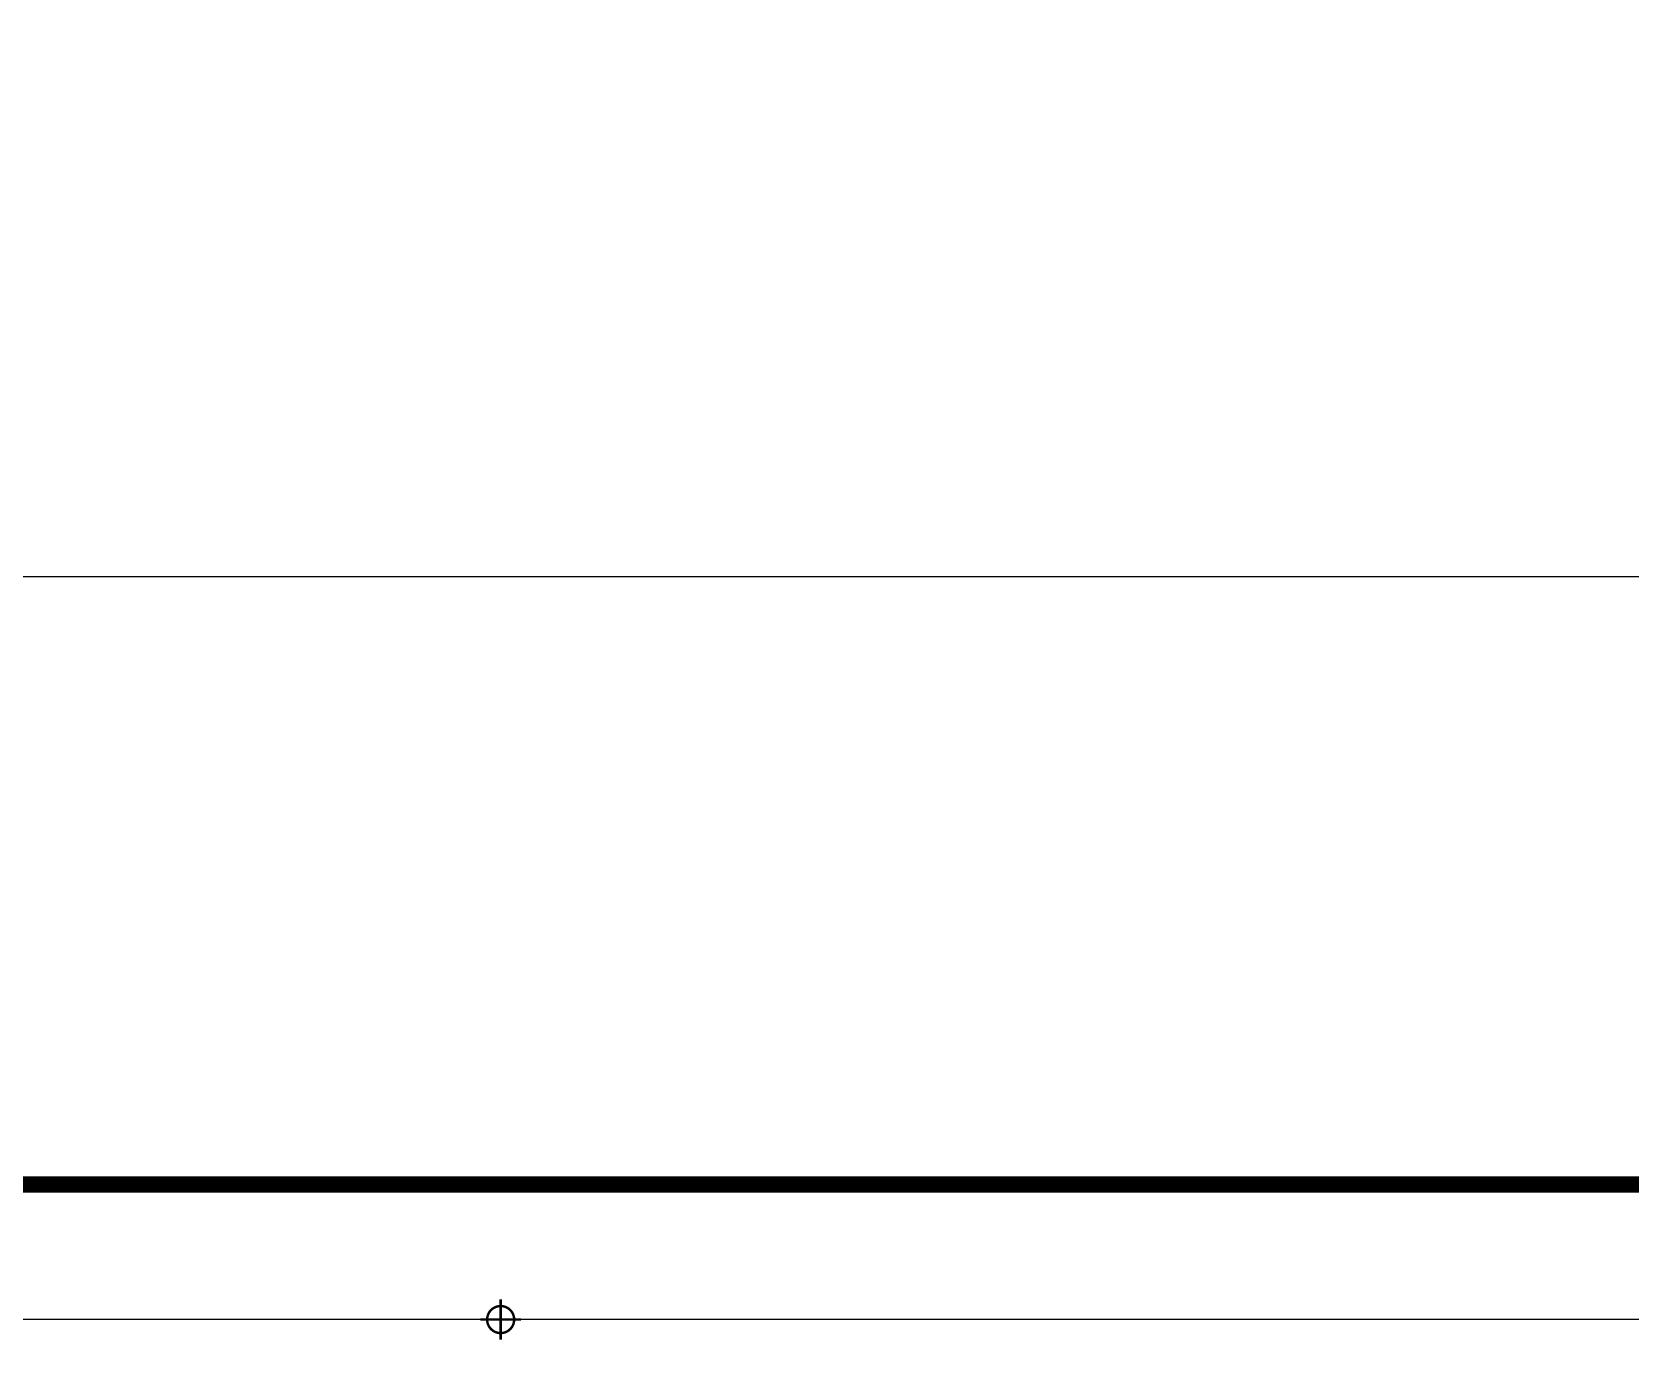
# Model space of a CAD drawing. Extents: x -1338203 to 1886333, y -783476 to 1038610.
# Drawn here: x 744757 to 803879, y -530034 to -481587 of the extents above; entities that cross this region are included whole.
import ezdxf

# ---------------------------------------------------------------- set-up
doc = ezdxf.new("R2010")
doc.units = 0
doc.header["$LTSCALE"] = 1000
doc.header["$MEASUREMENT"] = 0
doc.layers.add('0A-X-AREA', color=6, linetype='Continuous', plot=False)
doc.layers.add('AAD-FR-LINE', color=4, linetype='Continuous')

# ---------------------------------------------------------------- blocks, each defined once
blk = doc.blocks.new('MidPoitent')
at = {"const_width": 0.18}
for points in [[(0, -1.5), (0, 1.5)], [(-1.5, 0), (1.5, 0)]]:
    blk.add_lwpolyline(points, dxfattribs=at)
blk.add_lwpolyline([(0, -1, 1), (0, 1, 1), (0, -1, 1)], format="xyb", dxfattribs=at)

msp = doc.modelspace()

# ---------------------------------------------------------------- linework, layer by layer
at = {"layer": '0A-X-AREA'}
msp.add_lwpolyline([(635628.5, -501742.3), (895886.2, -501742.3), (895886.2, -313560.3), (635628.5, -313560.3)], close=True, dxfattribs=at)
at = {"layer": 'AAD-FR-LINE'}
msp.add_lwpolyline([(551646.2, -232238.7), (972146.2, -232238.7), (972146.2, -529238.7), (551646.2, -529238.7)], close=True, dxfattribs=at)
at = {"layer": 'AAD-FR-LINE', "const_width": 600}
msp.add_lwpolyline([(564146.2, -237238.7), (967146.2, -237238.7), (967146.2, -524238.7), (564146.2, -524238.7)], close=True, dxfattribs=at)

# ---------------------------------------------------------------- block references
at = {"layer": 'AAD-FR-LINE', "xscale": 500, "yscale": 500, "zscale": 500}
msp.add_blockref('MidPoitent', (762096.2, -529238.7), dxfattribs=at)

doc.saveas('drawing.dxf')
